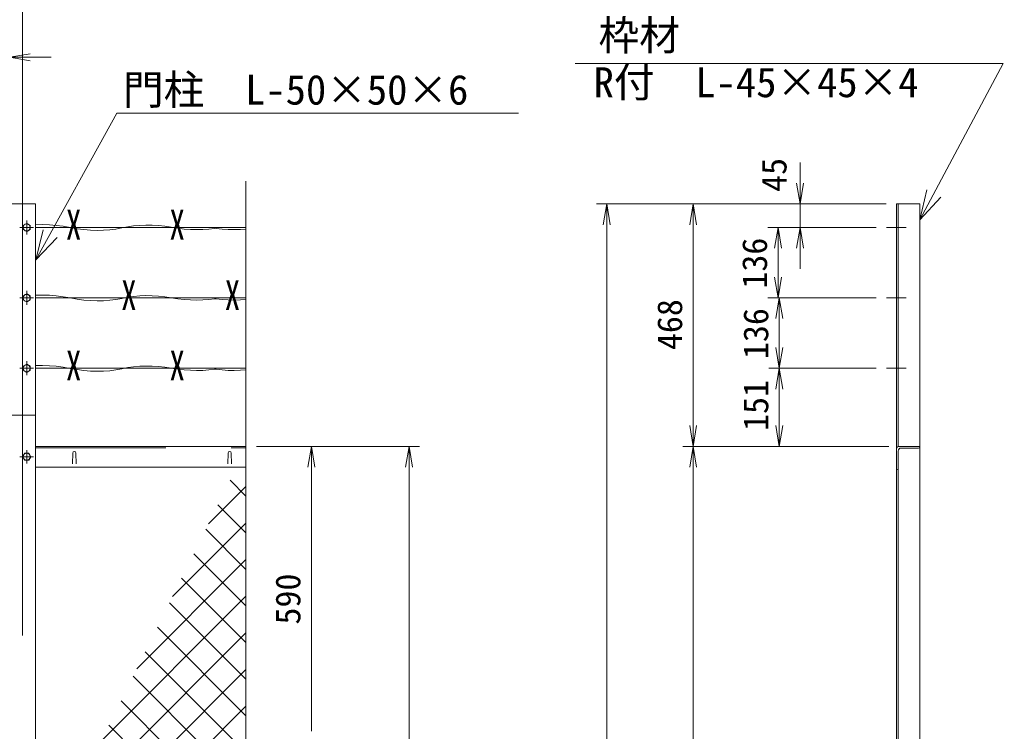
# Model space of a CAD drawing. Units: millimetres, scale not verified. Extents: x -5936 to 5936, y -4198 to 4198.
# Drawn here: x -3372 to -1473, y 22 to 1396 of the extents above; entities that cross this region are included whole.
import ezdxf
from ezdxf.enums import TextEntityAlignment as Align

# ---------------------------------------------------------------- set-up
doc = ezdxf.new("R2010")
doc.units = ezdxf.units.MM
doc.header["$LTSCALE"] = 30
doc.linetypes.add('USER2', pattern=[12.6, 8.4, -4.2])
doc.linetypes.add('USER3', pattern=[50.5, 30, -9, 2.5, -9])
for name, color, linetype, lineweight in [('0-0_22', 7, 'Continuous', 9), ('0-3_27', 3, 'Continuous', 9), ('0-5_D-STR1', 1, 'Continuous', 9), ('0-6_D-STR-DIM', 7, 'Continuous', 9), ('0-7_D-STR-TXT', 7, 'Continuous', 9), ('0-C_0', 7, 'Continuous', 9), ('0-E_1', 7, 'Continuous', 9)]:
    doc.layers.add(name, color=color, linetype=linetype, lineweight=lineweight)
doc.styles.add('ＭＳ ゴシック', font='')
doc.styles.get('ＭＳ ゴシック').set_extended_font_data('MS Gothic')

# ---------------------------------------------------------------- blocks, each defined once
blk = doc.blocks.new('G67')
at = {"layer": '0-E_1'}
for q in [(135878.5, 163187.4), (131444.3, 155881.3), (132266, 155442)]:
    blk.add_line((131035.4, 154128.4), q, dxfattribs=at)
blk = doc.blocks.new('G73')
at = {"layer": '0-0_22'}
for p, q in [((33380.7, 138142), (34301.9, 139063.2)), ((35555.7, 136528.8), (33380.7, 138703.7)), ((33380.7, 136020.7), (35004, 137644)), ((37632.3, 132330.8), (33380.7, 136582.4)), ((33380.7, 133899.4), (35706.1, 136224.7)), ((33380.7, 131778.1), (36408.2, 134805.5)), ((39709, 128132.8), (33380.7, 134461.1)), ((33380.7, 129656.7), (37110.2, 133386.2)), ((41785.7, 123934.8), (33380.7, 132339.7)), ((33380.7, 127535.4), (37812.3, 131967)), ((33380.7, 125414.1), (38514.4, 130547.7)), ((37652.4, 123321.8), (40620.6, 126290)), ((33913.4, 123321.8), (33380.7, 123854.5)), ((33380.7, 119050.1), (37652.4, 123321.8)), ((45575.2, 111660), (33913.4, 123321.8)), ((33380.7, 112686.2), (42726.8, 122032.3)), ((45575.2, 109538.7), (33380.7, 121733.1)), ((33380.7, 110564.9), (43428.9, 120613)), ((45575.2, 107417.3), (33380.7, 119611.8)), ((33380.7, 108443.5), (44131, 119193.8)), ((32592.9, 118262.3), (33036.8, 118706.2)), ((45249.4, 105621.8), (32384, 118487.3)), ((33380.7, 106322.2), (44833.1, 117774.5)), ((43128.1, 105621.8), (33380.7, 115369.2)), ((41006.8, 105621.8), (33380.7, 113247.9)), ((38885.5, 105621.8), (33380.7, 111126.5)), ((36764.2, 105621.8), (33380.7, 109005.2)), ((49025.2, 109238.8), (49045.5, 109259.1)), ((50092.4, 107142.8), (49025.2, 108210)), ((49025.2, 107117.5), (49747.6, 107839.8)), ((34642.8, 105621.8), (33380.7, 106883.9)), ((49025.2, 104996.1), (50449.7, 106420.6)), ((52169, 102944.9), (49025.2, 106088.7)), ((33380.7, 93594.3), (45408.3, 105621.8)), ((45575.2, 94689.4), (34642.8, 105621.8)), ((45575.2, 96810.7), (36764.2, 105621.8)), ((45575.2, 98932.1), (38885.5, 105621.8)), ((45575.2, 101053.4), (41006.8, 105621.8)), ((45575.2, 103174.7), (43128.1, 105621.8)), ((45575.2, 105296), (45249.4, 105621.8)), ((45408.3, 105621.8), (45575.2, 105788.8)), ((49025.2, 102874.8), (51151.7, 105001.3)), ((45575.2, 92568.1), (33380.7, 104762.6)), ((53713.8, 99278.8), (49025.2, 103967.3)), ((33380.7, 91473), (45575.2, 103667.5)), ((49025.2, 100753.5), (51853.8, 103582.1)), ((45575.2, 90446.8), (33380.7, 102641.3)), ((49025.2, 98632.2), (52555.9, 102162.8)), ((33380.7, 89351.7), (45575.2, 101546.1)), ((52985.6, 97885.6), (49025.2, 101846)), ((44778.9, 89121.8), (33380.7, 100519.9)), ((49025.2, 96510.9), (53258, 100743.6)), ((35272.2, 89121.8), (45575.2, 99424.8)), ((52257.5, 96492.4), (49025.2, 99724.7)), ((49025.2, 94389.5), (53494, 98858.3)), ((54245.7, 98746.9), (54069.5, 98923.1)), ((42657.6, 89121.8), (33380.7, 98398.6)), ((51529.3, 95099.3), (49025.2, 97603.4)), ((52306, 95549), (54662.1, 97905.1)), ((56322.4, 94548.9), (53341.3, 97529.9)), ((37393.5, 89121.8), (45575.2, 97303.5)), ((49983.4, 91105), (55364.2, 96485.9)), ((40536.2, 89121.8), (33380.7, 96277.3)), ((58399.1, 90350.9), (52613.2, 96136.7)), ((39514.9, 89121.8), (45575.2, 95182.2)), ((50801.2, 93706.1), (49025.2, 95482.1)), ((50271.5, 89271.8), (56066.3, 95066.6)), ((57356.8, 89271.8), (51885, 94743.6)), ((38414.9, 89121.8), (33380.7, 94156)), ((49025.2, 92268.2), (51171.4, 94414.4)), ((52392.8, 89271.8), (56768.3, 93647.4)), ((41636.2, 89121.8), (45575.2, 93060.9)), ((50073.1, 92312.9), (49025.2, 93360.7)), ((55235.5, 89271.8), (51156.9, 93350.4)), ((36293.6, 89121.8), (33380.7, 92034.7)), ((53114.2, 89271.8), (50428.8, 91957.2)), ((54514.1, 89271.8), (57470.4, 92228.1)), ((49344.9, 90919.7), (49025.2, 91239.4)), ((43757.5, 89121.8), (45575.2, 90939.5)), ((56635.4, 89271.8), (58172.5, 90808.9)), ((50992.8, 89271.8), (49700.6, 90564)), ((34172.3, 89121.8), (33380.7, 89913.3)), ((58756.7, 89271.8), (58874.6, 89389.6))]:
    blk.add_line(p, q, dxfattribs=at)
for points in [[(43862.4, 119736.8), (40277.4, 123321.8), (33380.7, 130218.4)], [(33380.7, 123292.8), (33409.8, 123321.8), (39216.5, 129128.5)], [(45575.2, 115902.6), (38156, 123321.8), (33380.7, 128097.1)], [(33380.7, 121171.5), (35531.1, 123321.8), (39918.5, 127709.2)], [(45575.2, 113781.3), (36034.7, 123321.8), (33380.7, 125975.8)], [(33614.2, 117162.3), (39773.7, 123321.8), (41322.7, 124870.8)], [(33380.7, 114807.5), (41895.1, 123321.8), (42024.8, 123451.5)], [(33380.7, 104200.9), (34801.7, 105621.8), (45535.1, 116355.3)], [(33380.7, 102079.6), (36923, 105621.8), (45575.2, 114274.1)], [(33380.7, 99958.3), (39044.3, 105621.8), (45575.2, 112152.7)], [(33380.7, 97836.9), (41165.6, 105621.8), (45575.2, 110031.4)], [(33380.7, 95715.6), (43286.9, 105621.8), (45575.2, 107910.1)]]:
    blk.add_lwpolyline(points, dxfattribs=at)
blk = doc.blocks.new('_OPEN')
at = {"layer": '0-C_0'}
blk.add_line((-30, 5), (0, 0), dxfattribs=at)
blk.add_lwpolyline([(-30, -5), (0, 0), (-30, 0)], dxfattribs=at)
blk = doc.blocks.new('G96')
at = {"layer": '0-E_1'}
for q in [(82977.5, 160312.3), (78709.4, 153561.6), (79524.7, 153110.5)]:
    blk.add_line((78275.2, 151814.8), q, dxfattribs=at)

msp = doc.modelspace()

# ---------------------------------------------------------------- linework, layer by layer
at = {"layer": '0-3_27'}
for p, q in [((-3341.8, 994.84), (-2935.32, 994.84)), ((-3341.8, 858.89), (-2935.32, 858.89)), ((-3341.8, 722.95), (-2935.32, 722.95))]:
    msp.add_line(p, q, dxfattribs=at)
for points in [[(-3341.8, 999.97), (-3341.25, 1000.01), (-3328.21, 1000.26), (-3315.04, 999.85), (-3301.75, 998.78), (-3288.34, 997.07), (-3274.8, 994.7), (-3261.34, 992.32), (-3248.17, 990.6), (-3235.29, 989.53), (-3222.69, 989.1), (-3210.39, 989.33), (-3198.37, 990.2), (-3186.63, 991.72), (-3175.19, 993.9), (-3163.81, 996.1), (-3152.26, 997.72), (-3140.55, 998.75), (-3128.68, 999.19), (-3116.65, 999.05), (-3104.46, 998.32), (-3092.1, 997), (-3079.58, 995.09), (-3067.07, 993.17), (-3054.75, 991.77), (-3042.62, 990.92), (-3030.68, 990.6), (-3018.92, 990.82), (-3007.35, 991.57), (-2995.97, 992.87), (-2994.31, 993.14)], [(-2935.32, 991.67), (-2945.99, 990.92), (-2957.94, 990.6), (-2969.69, 990.82), (-2981.26, 991.57), (-2992.64, 992.87), (-2994.31, 993.14)], [(-3341.8, 864.03), (-3341.25, 864.07), (-3328.21, 864.31), (-3315.04, 863.9), (-3301.75, 862.84), (-3288.34, 861.12), (-3274.8, 858.75), (-3261.34, 856.38), (-3248.17, 854.65), (-3235.29, 853.58), (-3222.69, 853.16), (-3210.39, 853.38), (-3198.37, 854.25), (-3186.63, 855.78), (-3175.19, 857.95), (-3163.81, 860.15), (-3152.26, 861.77), (-3140.55, 862.8), (-3128.68, 863.24), (-3116.65, 863.1), (-3104.46, 862.37), (-3092.1, 861.05), (-3079.58, 859.15), (-3067.07, 857.22), (-3054.75, 855.83), (-3042.62, 854.97), (-3030.68, 854.65), (-3018.92, 854.87), (-3007.35, 855.63), (-2995.97, 856.92), (-2994.31, 857.19)], [(-2935.32, 855.72), (-2945.99, 854.97), (-2957.94, 854.65), (-2969.69, 854.87), (-2981.26, 855.63), (-2992.64, 856.92), (-2994.31, 857.19)], [(-3341.8, 728.08), (-3341.25, 728.12), (-3328.21, 728.36), (-3315.04, 727.95), (-3301.75, 726.89), (-3288.34, 725.17), (-3274.8, 722.8), (-3261.34, 720.43), (-3248.17, 718.71), (-3235.29, 717.63), (-3222.69, 717.21), (-3210.39, 717.43), (-3198.37, 718.31), (-3186.63, 719.83), (-3175.19, 722), (-3163.81, 724.21), (-3152.26, 725.82), (-3140.55, 726.85), (-3128.68, 727.3), (-3116.65, 727.15), (-3104.46, 726.42), (-3092.1, 725.11), (-3079.58, 723.2), (-3067.07, 721.27), (-3054.75, 719.88), (-3042.62, 719.03), (-3030.68, 718.71), (-3018.92, 718.93), (-3007.35, 719.68), (-2995.97, 720.97), (-2994.31, 721.25)], [(-2935.32, 719.78), (-2945.99, 719.03), (-2957.94, 718.71), (-2969.69, 718.93), (-2981.26, 719.68), (-2992.64, 720.97), (-2994.31, 721.25)]]:
    msp.add_lwpolyline(points, dxfattribs=at)
at = {"layer": '0-5_D-STR1', "linetype": 'USER3'}
for p, q in [((-3366.8, 1107.56), (-3366.8, -1584.93)), ((-3358.8, 981.41), (-3358.8, 1008.29)), ((-3345.37, 994.84), (-3372.25, 994.84)), ((-1660.2, 994.84), (-1698.25, 994.84)), ((-3345.37, 858.89), (-3372.25, 858.89)), ((-3358.8, 845.46), (-3358.8, 872.34)), ((-1660.2, 858.89), (-1698.25, 858.89)), ((-3345.37, 722.95), (-3372.25, 722.95)), ((-3358.8, 709.51), (-3358.8, 736.4)), ((-3358.8, 736.4), (-3358.8, 709.51)), ((-1660.2, 722.95), (-1698.25, 722.95)), ((-3372.23, 552.32), (-3345.35, 552.32)), ((-3358.8, 564.89), (-3358.8, 539.25))]:
    msp.add_line(p, q, dxfattribs=at)
at = {"layer": '0-5_D-STR1'}
for p, q in [((-2935.32, 1084.12), (-2935.32, -171.54)), ((-3391.8, 1040.15), (-3341.8, 1040.15)), ((-3341.8, 1040.15), (-3341.8, -1527.68)), ((-1679.23, 1040.15), (-1634.23, 1040.15)), ((-1679.23, -1192.06), (-1679.23, 1040.15)), ((-1675.85, 1040.15), (-1675.85, 571.85)), ((-1634.23, 1040.15), (-1634.23, -1197.68)), ((-3341.8, 632.32), (-3391.8, 632.32)), ((-3341.8, 572.32), (-2935.32, 572.32)), ((-1673.6, 572.32), (-1634.23, 572.32)), ((-1634.23, 572.32), (-1634.23, 571.19)), ((-3270.55, 538.82), (-3269.8, 559.32)), ((-3263.05, 538.82), (-3263.8, 559.32)), ((-2970.55, 538.82), (-2969.8, 559.32)), ((-2963.05, 538.82), (-2963.8, 559.32)), ((-1679.23, 552.32), (-1679.23, 567.32)), ((-1679.23, 527.32), (-1679.23, 566.69)), ((-1675.85, 529.57), (-1675.85, 563.32)), ((-1675.85, -1154.93), (-1675.85, 563.32)), ((-1670.23, 568.94), (-1636.48, 568.94)), ((-3341.8, 532.32), (-2935.32, 532.32)), ((-1679.23, 527.32), (-1678.1, 527.32))]:
    msp.add_line(p, q, dxfattribs=at)
at = {"layer": '0-5_D-STR1', "linetype": 'USER2'}
msp.add_line((-3341.8, 569.32), (-2935.32, 569.32), dxfattribs=at)
at = {"layer": '0-5_D-STR1'}
for points in [[(-3358.8, 1002.68), (-3365.59, 998.76), (-3365.59, 990.92), (-3358.8, 987), (-3352.01, 990.92), (-3352.01, 998.76)], [(-3358.8, 866.73), (-3365.59, 862.81), (-3365.59, 854.97), (-3358.8, 851.05), (-3352.01, 854.97), (-3352.01, 862.81)], [(-3358.8, 730.79), (-3365.59, 726.87), (-3365.59, 719.03), (-3358.8, 715.11), (-3352.01, 719.03), (-3352.01, 726.87)], [(-3350.96, 552.32), (-3354.88, 559.11), (-3362.72, 559.11), (-3366.64, 552.32), (-3362.72, 545.53), (-3354.88, 545.53)]]:
    msp.add_lwpolyline(points, close=True, dxfattribs=at)
for centre in [(-3358.8, 994.84), (-3358.8, 858.89), (-3358.8, 722.95), (-3358.8, 552.32)]:
    msp.add_circle(centre, 6.8, dxfattribs=at)
for centre, radius, start, end in [((-1673.6, 566.69), 5.62, 90, 180), ((-1636.48, 571.19), 2.25, 270, 0), ((-3266.8, 559.32), 3, 0, 180), ((-2966.8, 559.32), 3, 0, 180), ((-1670.23, 563.32), 5.62, 90, 180), ((-1678.1, 529.57), 2.25, 270, 0)]:
    msp.add_arc(centre, radius, start, end, dxfattribs=at)
at = {"layer": '0-6_D-STR-DIM'}
for p, q in [((-3366.8, 1100.15), (-3366.8, 1542.8)), ((-3351.8, 1323.27), (-3311.8, 1323.27)), ((-1865.22, 1080.15), (-1865.22, 1120.15)), ((-1699.23, 1040.15), (-2258.61, 1040.15)), ((-1753.79, 1040.15), (-2091.82, 1040.15)), ((-1699.23, 1040.15), (-1885.22, 1040.15)), ((-1865.22, 994.84), (-1865.22, 1040.15)), ((-2238.61, 1000.15), (-2238.61, -1157.68)), ((-2071.82, 1000.15), (-2071.82, 612.32)), ((-1718.25, 994.84), (-1927.84, 994.84)), ((-1718.25, 994.84), (-1885.22, 994.84)), ((-1907.84, 954.84), (-1907.84, 898.89)), ((-1865.22, 954.84), (-1865.22, 914.84)), ((-1718.25, 858.89), (-1927.84, 858.89)), ((-1718.25, 858.89), (-1925.48, 858.89)), ((-1905.48, 762.95), (-1905.48, 818.89)), ((-1718.25, 722.95), (-1925.48, 722.95)), ((-1718.25, 722.95), (-1925.48, 722.95)), ((-1905.48, 682.95), (-1905.48, 612.32)), ((-2915.32, 572.32), (-2789.06, 572.32)), ((-2875.32, 572.32), (-2600.4, 572.32)), ((-1693.6, 572.32), (-2091.82, 572.32)), ((-1748.17, 572.32), (-2091.82, 572.32)), ((-1693.6, 572.32), (-1925.48, 572.32)), ((-2809.06, 22.32), (-2809.06, 532.32)), ((-2620.4, 532.32), (-2620.4, -1157.68)), ((-2071.82, -1157.68), (-2071.82, 532.32))]:
    msp.add_line(p, q, dxfattribs=at)
at = {"layer": '0-7_D-STR-TXT'}
for p, q in [((-2299.85, 1311.17), (-1472.79, 1311.17)), ((-3184.73, 1215.33), (-2408.85, 1215.33))]:
    msp.add_line(p, q, dxfattribs=at)

# ---------------------------------------------------------------- block references
at = {"layer": '0-5_D-STR1', "xscale": -0.03333333, "yscale": 0.03333333}
msp.add_blockref('G73', (-1822.63, -4128.41), dxfattribs=at)
at = {"layer": '0-6_D-STR-DIM', "xscale": 1.333333, "yscale": 1.333333}
for p, rotation in [((-3391.8, 1323.27), 180), ((-1865.22, 1040.15), 270), ((-2238.61, 1040.15), 90), ((-2071.82, 1040.15), 90), ((-1907.84, 994.84), 90), ((-1865.22, 994.84), 90), ((-1907.84, 858.89), 270), ((-1905.48, 858.89), 90), ((-1905.48, 722.95), 270), ((-1905.48, 722.95), 90), ((-2071.82, 572.32), 270), ((-1905.48, 572.32), 270), ((-2809.06, 572.32), 90), ((-2620.4, 572.32), 90), ((-2071.82, 572.32), 90)]:
    msp.add_blockref('_OPEN', p, dxfattribs=dict(at, rotation=rotation))
at = {"layer": '0-7_D-STR-TXT', "xscale": 0.03333333, "yscale": 0.03333333}
for name, p in [('G67', (-6002.07, -4128.41)), ('G96', (-5950.65, -4128.41))]:
    msp.add_blockref(name, p, dxfattribs=at)

# ---------------------------------------------------------------- texts
at = {"layer": '0-3_27', "style": 'ＭＳ ゴシック', "width": 0.75}
for p in [(-3282.9, 954.01), (-3082.9, 954.01), (-3176.19, 818.07), (-2976.19, 818.07), (-3282.9, 682.12), (-3082.9, 682.12)]:
    msp.add_text('X', height=57.62, dxfattribs=at).set_placement(p, align=Align.BOTTOM_LEFT)
at = {"layer": '0-6_D-STR-DIM', "style": 'ＭＳ ゴシック'}
for s, p in [('45', (-1877.02, 1063.36)), ('136', (-1914.59, 876.74)), ('468', (-2078.57, 758.11)), ('136', (-1912.22, 740.79)), ('151', (-1912.22, 602.06)), ('590', (-2815.81, 228.44))]:
    msp.add_text(s, height=48.17, rotation=90, dxfattribs=at).set_placement(p, align=Align.BOTTOM_LEFT)
at = {"layer": '0-7_D-STR-TXT', "style": 'ＭＳ ゴシック'}
for s, p in [('枠材', (-2254.52, 1319.5)), ('R付\u3000L-45×45×4', (-2264.02, 1228.92)), ('門柱\u3000L-50×50×6', (-3172.87, 1214.52))]:
    msp.add_text(s, height=57.62, dxfattribs=at).set_placement(p, align=Align.BOTTOM_LEFT)

doc.saveas('drawing.dxf')
